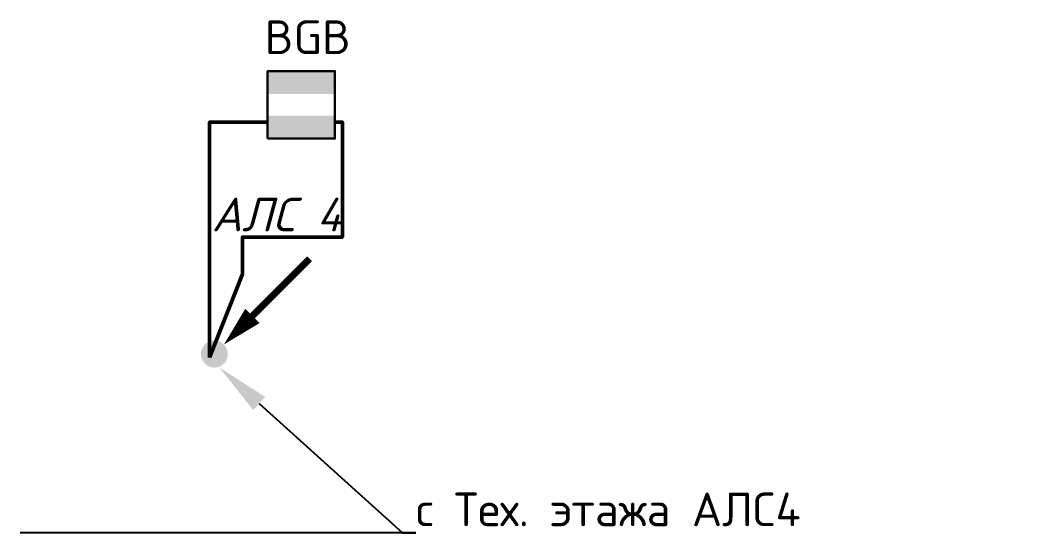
# Model space of a CAD drawing. Header units: millimetres. Extents: x 11019 to 672023, y -45952 to 891139.
# Drawn here: x 332400 to 339908, y 866498 to 870330 of the extents above; entities that cross this region are included whole.
import ezdxf
from ezdxf import colors
from ezdxf.entities.mleader import LeaderData, LeaderLine
from ezdxf.enums import TextEntityAlignment as Align
from ezdxf.math import Vec2, Vec3

# ---------------------------------------------------------------- set-up
doc = ezdxf.new("R2010")
doc.units = ezdxf.units.MM
doc.layers.add('!!ВОК', color=30, linetype='Continuous')
doc.layers.add('RC-Позиционные_обозначения', color=7, linetype='Continuous')
for name, color, linetype, lineweight in [('RC-Извещатели_охранные', 5, 'Continuous', 30), ('АП_АСУ_ОсновнаяТолстая', 7, 'Continuous', 30), ('Кабельные стояки', 7, 'Continuous', 25)]:
    doc.layers.add(name, color=color, linetype=linetype, lineweight=lineweight)
doc.styles.add('ISOCPEUR', font='isocpeui.ttf', dxfattribs={"height": 250})
doc.styles.add('KOSTY_STYLE', font='isocpeur.ttf')
doc.styles.add('RubezhCAD', font='isocpeur.ttf', dxfattribs={"width": 0.8})
doc.styles.get("Standard").update_dxf_attribs({"font": 'arial.ttf'})
doc.linetypes.add('ограждение1', pattern='A,0.25,-0.1,[133,ltypeshp.shx,S=0.1,R=0,X=-0.1,Y=0],-0.1,1', length=1.45)

# ---------------------------------------------------------------- blocks, each defined once
blk = doc.blocks.new('RC-UGO-IOM-02')
at = {"layer": 'RC-Извещатели_охранные'}
blk.add_point((0, 0), dxfattribs=at)
blk.add_attdef('PSTN', text='', height=2.5, dxfattribs=at).set_placement((0.977, 2.603), align=Align.BOTTOM_LEFT)
blk.add_wipeout([(2.5, -2.5), (2.5, 2.5), (-2.5, 2.5), (-2.5, -2.5)]).dxf.layer = 'RC-Извещатели_охранные'
blk.add_wipeout([(-2.5, -2.5), (-2.5, 2.5), (2.5, 2.5), (2.5, -2.5)]).dxf.layer = 'RC-Извещатели_охранные'
h = blk.add_hatch(color=256, dxfattribs=at)
h.dxf.hatch_style = 1
h.paths.add_polyline_path([(2.5, 0.8), (2.5, 2.506), (-2.5, 2.499), (-2.5, 0.8)])
h = blk.add_hatch(color=256, dxfattribs=at)
h.dxf.hatch_style = 1
h.paths.add_polyline_path([(2.5, -2.5), (2.5, -0.794), (-2.5, -0.801), (-2.5, -2.5)])
blk.add_lwpolyline([(-2.5, -2.5), (2.5, -2.5), (2.5, 2.5), (-2.5, 2.5)], close=True, dxfattribs=at)
blk = doc.blocks.new('*U350')
blk.add_hatch(color=256).paths.add_polyline_path([(-0.707, -0.707, 1), (0.707, 0.707, 1)])
at = {"const_width": 0.5}
blk.add_lwpolyline([(2.828, 2.828), (7.071, 7.071)], dxfattribs=at)
blk.add_lwpolyline([(0.707, 0.707, 0, 1.5, 0), (2.828, 2.828, 2, 2, 0)], format="xyseb")

msp = doc.modelspace()

# ---------------------------------------------------------------- linework, layer by layer
at = {"layer": '!!ВОК', "color": 3, "linetype": 'ограждение1', "lineweight": 50, "ltscale": 500}
msp.add_lwpolyline([(333805.4, 867827.1), (333805.4, 869573.9), (334791.1, 869573.9), (334791.1, 868720.8), (334049.3, 868720.8), (334049.3, 868446.6), (333805.4, 867827.1)], dxfattribs=at)

# ---------------------------------------------------------------- block references
at = {"layer": 'Кабельные стояки', "color": 5, "xscale": 100, "yscale": 100, "zscale": 100}
msp.add_blockref('*U350', (333841, 867853.4), dxfattribs=at)

# ---------------------------------------------------------------- texts
at = {"color": 7, "lineweight": 30, "ltscale": 100, "insert": (333820.8, 869013.9), "char_height": 250, "width": 1074.439, "attachment_point": 1, "style": 'ISOCPEUR'}
msp.add_mtext('{\\C256;АЛС 4}', dxfattribs=at)

# ---------------------------------------------------------------- leaders
at = {"layer": 'АП_АСУ_ОсновнаяТолстая'}
ml = msp.add_multileader_mtext('Standard', dxfattribs=at)
ml.set_content('с Тех. этажа АЛС4', color=256, style='KOSTY_STYLE')
ml.set_leader_properties()
ml.build(insert=Vec2(0, 0))
ml.multileader.update_dxf_attribs({"text_left_attachment_type": 6, "text_right_attachment_type": 6, "dogleg_length": 100, "arrow_head_size": 400})
ctx = ml.context
ctx.base_point, ctx.char_height, ctx.arrow_head_size, ctx.landing_gap_size, ctx.plane_origin = Vec3(335337.1, 866526.1, 0), 250, 400, 0, Vec3(344594.8, 856367, 0)
ctx.left_attachment, ctx.right_attachment = 6, 6
notes = []
notes.append((ctx, [(1, (1, 1, 0), (335237.1, 866526.1, 0), (1, 0), 100, [(0, [(333876.8, 867754.6, 0)], 0, [])])]))
ctx.mtext.insert, ctx.mtext.width, ctx.mtext.flow_direction = Vec3(335337.1, 866826.1, 0), 4570.647, 5
for ctx, leaders in notes:
    for number, flags, end, landing, length, lines in leaders:
        leader = LeaderData()
        leader.index, (leader.has_last_leader_line, leader.has_dogleg_vector, leader.attachment_direction) = number, flags
        leader.last_leader_point, leader.dogleg_vector, leader.dogleg_length = Vec3(end), Vec3(landing), length
        for number, points, colour, breaks in lines:
            line = LeaderLine()
            line.index, line.vertices, line.color, line.breaks = number, Vec3.list(points), colors.encode_raw_color(colour), breaks
            leader.lines.append(line)
        ctx.leaders.append(leader)

# ---------------------------------------------------------------- next in the draw order: block references
at = {"layer": 'RC-Извещатели_охранные', "color": 1, "lineweight": 30, "ltscale": 30}
ref = msp.add_blockref('RC-UGO-IOM-02', (334485.4, 869702.2), dxfattribs=dict(at, xscale=100, yscale=100, zscale=100))
ref.add_attrib('PSTN', 'BGB', (334215.2, 870079), dxfattribs={"layer": 'RC-Позиционные_обозначения', "height": 250, "style": 'RubezhCAD'})

doc.saveas('drawing.dxf')
